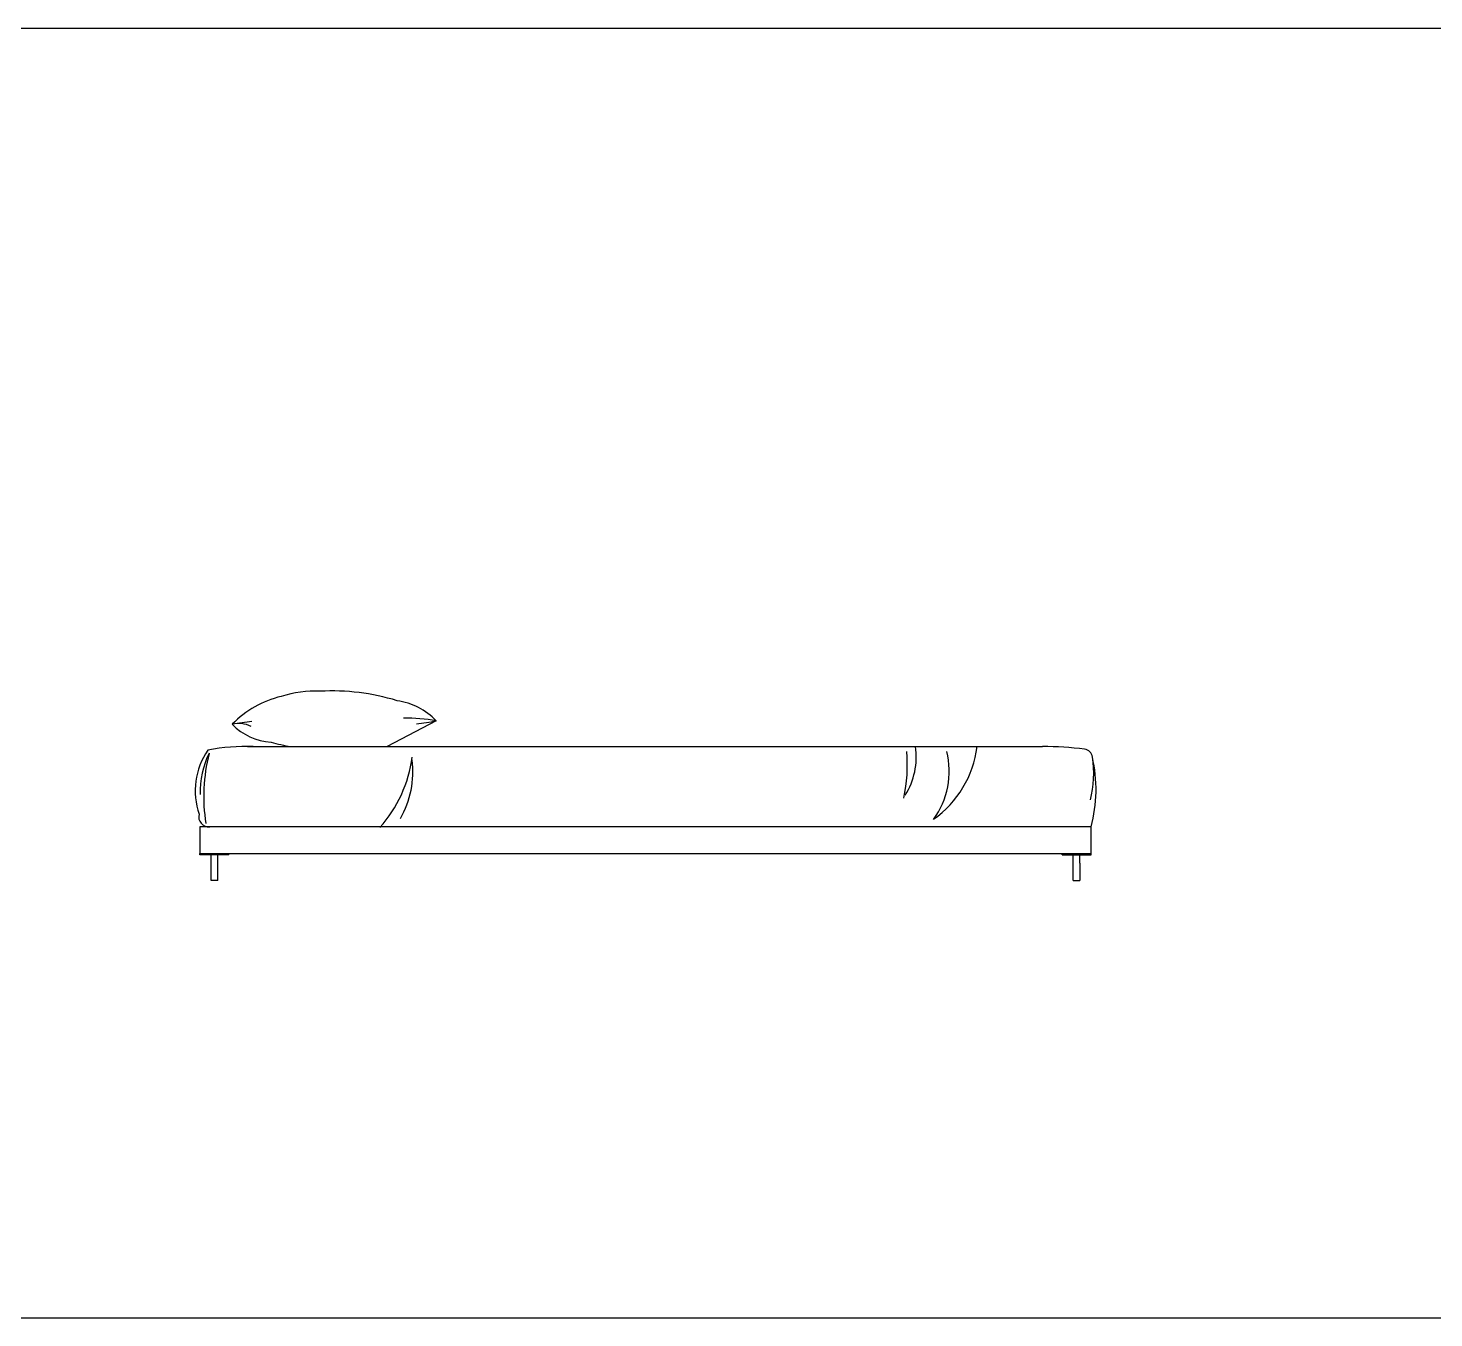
# Model space of a CAD drawing. Header units: millimetres. Extents: x 30176 to 68715, y 55479 to 72995.
# Drawn here: x 62405 to 65560, y 60016 to 62909 of the extents above; entities that cross this region are included whole.
import ezdxf

# ---------------------------------------------------------------- set-up
doc = ezdxf.new("R2010")
doc.units = ezdxf.units.MM
doc.layers.add('www.cad-blocks.net', color=7, linetype='Continuous')

# ---------------------------------------------------------------- blocks, each defined once
blk = doc.blocks.new('A$C7A007DFD')
for p, q in [((540.9, 357.7), (431, 300)), ((117.1, 300), (1902, 300)), ((2010.7, 120), (10.7, 120)), ((10.7, 120), (10.7, 60)), ((2010.7, 60), (2010.7, 120)), ((10.7, 60), (2010.7, 60)), ((10.7, 57), (10.7, 60)), ((75.7, 57), (10.7, 57)), ((35.7, 0), (35.7, 57)), ((50.7, 0), (50.7, 57)), ((75.7, 57), (75.7, 60)), ((1945.7, 57), (1945.7, 60)), ((1945.7, 57), (2010.7, 57)), ((1970.7, 0), (1970.7, 57)), ((1985.7, 38.7), (1985.7, 57)), ((1985.7, 38.7), (1985.7, 0)), ((2010.7, 57), (2010.7, 60)), ((50.7, 0), (35.7, 0)), ((1970.7, 0), (1985.7, 0))]:
    blk.add_line(p, q)
for centre, radius, start, end in [((246.2, 190.9), 228, 103.5041, 135.6301), ((269.9, 170.1), 254.3, 87.6137, 107.6042), ((307.9, -64.2), 489.2, 72.7434, 93.2083), ((434.4, 258.8), 145.3, 42.867, 82.6644), ((322, -1159.4), 1528.4, 97.3122, 98.9878), ((97.5, 291.2), 60.8, 62.459, 103.523), ((177.9, 441), 131.1, 223.7931, 266.6331), ((469.5, -41.1), 405.2, 79.8508, 90.2559), ((302.2, 1867.3), 1528.4, 277.3122, 278.9878), ((161.6, 200.8), 161.6, 145.6166, 198.93), ((214, 198.1), 202.6, 154.3914, 181.6231), ((402, 188.6), 382.9, 165.4754, 189.21), ((112.7, -135.4), 435.7, 87.6728, 101.1785), ((292, 742.1), 448.8, 254.2508, 260.0731), ((1262.9, 257.7), 335.4, 347.4018, 5.3996), ((1457, 276.9), 161.3, 327.8586, 8.2241), ((1521.7, 329), 235, 305.1782, 352.9163), ((1510.2, 244.5), 182.1, 323.7569, 14.2296), ((1903.2, -451.6), 751.6, 82.8884, 90.0961), ((1993.8, 274.4), 20, 5.5923, 82.8884), ((199.9, 312.8), 289.2, 317.8685, 352.8333), ((277.7, 243.6), 210.9, 330.1209, 7.2333), ((1779.3, 238.9), 237.3, 345.7146, 9.0627), ((1697.6, 204.2), 324.2, 344.9532, 12.8583), ((30.7, 142.6), 22.7, 165.3865, 274.9745)]:
    blk.add_arc(centre, radius, start, end)
blk = doc.blocks.new('FORMAT')
at = {"color": 155, "true_color": 0x546d8e}
for p, q in [((33904.5, 62909.1), (68715.5, 62909.1)), ((33904.5, 60015.8), (68715.5, 60015.8))]:
    blk.add_line(p, q, dxfattribs=at)

msp = doc.modelspace()

# ---------------------------------------------------------------- block references
msp.add_blockref('A$C7A007DFD', (62780.4, 60997.3))
at = {"layer": 'www.cad-blocks.net'}
msp.add_blockref('FORMAT', (0, 0), dxfattribs=at)

doc.saveas('drawing.dxf')
